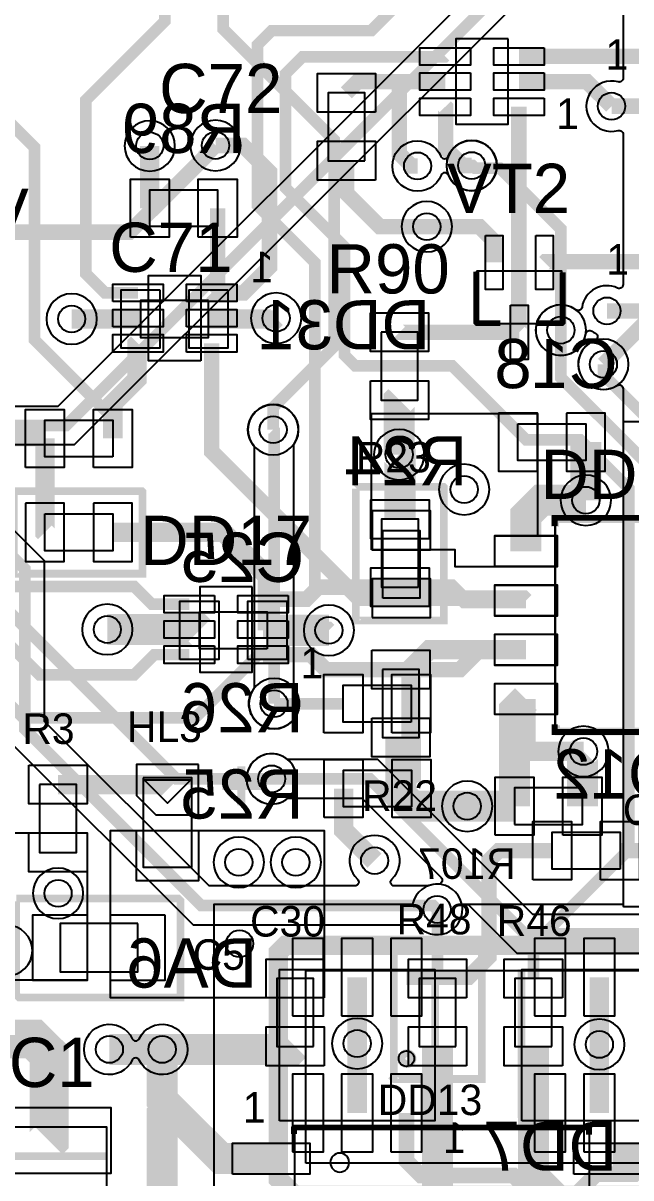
# Model space of a CAD drawing. Extents: x 0 to 112, y -6 to 118.
# Drawn here: x 58.16 to 73.82, y 28.64 to 58.42 of the extents above; entities that cross this region are included whole.
import ezdxf

# ---------------------------------------------------------------- set-up
doc = ezdxf.new("R2010")
doc.units = 0
for name, color, linetype in [('ETCH_BOTTOM', 5, 'CONTINUOUS'), ('ETCH_GND', 3, 'CONTINUOUS'), ('ETCH_PWR', 4, 'CONTINUOUS'), ('ETCH_TOP', 2, 'CONTINUOUS'), ('MANUFACTURING_NO_PROBE_BOTTOM', 6, 'CONTINUOUS'), ('MANUFACTURING_NO_PROBE_TOP', 7, 'CONTINUOUS'), ('PACKAGE_GEOMETR_ASSEMBLY_BOTTO', 8, 'CONTINUOUS'), ('PACKAGE_GEOMETRY_ASSEMBLY_TOP', 9, 'CONTINUOUS'), ('PIN_BOTTOM', 17, 'CONTINUOUS'), ('PIN_TOP', 14, 'CONTINUOUS'), ('REF_DES_SILKSCREEN_BOTTOM', 18, 'CONTINUOUS'), ('REF_DES_SILKSCREEN_TOP', 19, 'CONTINUOUS'), ('VIA_CLASS_BOTTOM', 29, 'CONTINUOUS'), ('VIA_CLASS_GND', 27, 'CONTINUOUS'), ('VIA_CLASS_PWR', 28, 'CONTINUOUS'), ('VIA_CLASS_TOP', 26, 'CONTINUOUS')]:
    doc.layers.add(name, color=color, linetype=linetype)

msp = doc.modelspace()

# ---------------------------------------------------------------- linework, layer by layer
at = {"layer": 'ETCH_BOTTOM'}
for points, const_width in [([(60.4683, 48.4537), (60.2505, 48.4537), (58.4493, 50.2549), (58.4493, 55.2179), (52.1451, 61.5221), (52.1451, 64.0513), (53.9272, 65.8334), (53.9655, 65.8334), (58.3535, 70.2214), (58.3535, 75.4918), (57.5871, 76.2582), (57.5871, 84.9224), (59.3117, 86.647), (60.5958, 86.647)], 0.3), ([(64.562, 38.9303), (62.1093, 38.9303), (50.8422, 50.1974), (50.8421, 50.1974), (44.7488, 56.2907), (44.7488, 68.9376)], 0.3), ([(61.1157, 51.4632), (60.2684, 51.4632), (59.7716, 51.96), (59.7716, 56.4346), (61.8122, 58.4752), (61.8122, 67.0525), (60.9787, 67.886), (60.9787, 68.75), (60.9548, 68.7739)], 0.3), ([(63.3164, 59.989), (63.3164, 58.2644), (66.1715, 55.4093), (66.1715, 50.0825), (64.6002, 48.5112), (64.6002, 47.9363)], 0.3), ([(73.1119, 49.6226), (73.3161, 49.8268), (73.3217, 49.8268), (75.2542, 51.7593), (75.2542, 57.9196), (74.0853, 59.0885), (65.7116, 59.0885)], 0.4), ([(61.4206, 53.6475), (61.4206, 55.2549)], 0.5), ([(63.1152, 55.2658), (63.8242, 55.2658), (64.5044, 54.5856), (64.5044, 52.1329), (63.8336, 51.4621), (63.0168, 51.4621), (63.0157, 51.4632)], 0.4), ([(69.7162, 54.7475), (69.7402, 54.7475), (69.8064, 54.6813), (70.4445, 54.6813), (72.0158, 53.11), (72.0158, 50.504)], 0.3), ([(63.0157, 51.4632), (63.1706, 51.6181), (63.1706, 53.6475)], 0.4), ([(59.4074, 50.7914), (61.0939, 50.7914), (61.1157, 50.8132)], 0.4), ([(63.0157, 50.8132), (64.6769, 50.8132)], 0.4), ([(61.1157, 50.1632), (61.0937, 50.1412), (61.0937, 49.2394), (60.4683, 48.614), (60.4683, 48.4537)], 0.5), ([(67.9063, 43.5897), (66.8008, 43.5897), (63.0157, 47.3748), (63.0157, 50.1632)], 0.4), ([(58.7183, 47.7112), (57.8674, 47.7112), (57.4103, 48.1683), (57.4103, 49.6562)], 0.4), ([(60.4683, 48.4537), (60.4683, 47.7112)], 0.5), ([(58.7183, 47.7112), (58.7183, 45.2892), (58.7189, 45.2886)], 0.5), ([(72.6595, 47.6158), (72.6595, 46.116)], 0.8), ([(64.4491, 42.762), (64.4491, 44.1593), (63.3198, 45.2886), (60.4689, 45.2886)], 0.5), ([(67.9063, 43.5897), (71.0596, 43.5897), (71.1159, 43.5334)], 0.4), ([(60.3272, 42.7847), (62.6764, 42.7847), (62.6991, 42.762)], 0.8), ([(66.0374, 42.762), (64.4491, 42.762)], 0.8), ([(71.1159, 42.2634), (68.6302, 42.2634), (68.1576, 41.7908), (68.1576, 40.8702)], 0.5), ([(83.8409, 41.3154), (87.1359, 41.3154), (88.2876, 40.1637), (88.2876, 39.4225), (87.0822, 38.2171), (76.4119, 38.2171), (75.2753, 37.0805), (73.5411, 37.0805)], 0.4), ([(68.1576, 40.8702), (68.1576, 38.6894), (68.1654, 38.6816)], 0.5), ([(72.5991, 39.6393), (71.2052, 39.6393), (71.1159, 39.7286), (71.1159, 40.9934)], 0.5), ([(66.4076, 40.8702), (64.6239, 40.8702)], 0.3), ([(67.2158, 36.8226), (67.1583, 36.8801), (67.1487, 36.8801), (66.4154, 37.6134), (66.4154, 38.6816)], 0.5), ([(71.7911, 37.0805), (70.418, 37.0805), (70.1622, 36.8247), (70.1622, 34.3376), (69.6412, 33.8166), (68.0356, 33.8166)], 0.4), ([(66.7656, 32.1054), (66.7656, 33.8166)], 0.5), ([(73.008, 32.0829), (73.008, 33.8167)], 0.5), ([(66.7656, 30.3166), (66.7656, 32.1054)], 0.5), ([(73.008, 30.3167), (73.008, 32.0829)], 0.5), ([(68.0356, 30.3166), (68.0356, 29.0779), (68.4116, 28.7019), (70.7883, 28.7019), (71.2123, 28.2779), (71.2123, 27.3439), (71.219, 27.3372)], 0.4), ([(72.489, 27.3372), (72.489, 28.2952), (72.9303, 28.7365), (73.9124, 28.7365), (74.2711, 29.0952), (74.2711, 30.3098), (74.278, 30.3167)], 0.4)]:
    msp.add_lwpolyline(points, dxfattribs=dict(at, const_width=const_width))
msp.add_lwpolyline([(67.1391, 44.8418), (67.1391, 48.3579), (71.4122, 48.3579), (71.4122, 45.2107), (71.9151, 45.2107), (71.9199, 45.2059), (71.9199, 44.4203), (71.9055, 44.4059), (70.3103, 44.4059), (70.3055, 44.4011), (69.29, 44.4011), (69.29, 44.8418)], close=True, dxfattribs=at)
at = {"layer": 'ETCH_GND'}
for points in [[(50.6597, 47.5308, -2.05873), (50.6597, 48.5528), (50.6735, 48.5419), (59.0567, 48.5419), (69.9115, 59.3967), (69.9115, 61.0872), (69.9006, 61.101, -2.05873), (70.9226, 61.101), (70.9117, 61.0872), (70.9117, 58.9825), (59.4709, 47.5417), (50.6735, 47.5417)], [(61.4206, 55.905, 1), (61.4206, 54.6048, 1)], [(63.1152, 55.9159, 1), (63.1152, 54.6157, 1)], [(68.9275, 54.4978, -5.129434), (68.9241, 54.9862, 0.673899), (69.112, 54.9875, -5.129434), (69.1154, 54.4991, 0.673899), (68.9275, 54.4978)], [(59.4074, 51.4415, 1), (59.4074, 50.1413, 1)], [(72.0158, 51.1541, 1), (72.0158, 49.8539, 1)], [(73.1119, 50.2727, 1), (73.1119, 48.9725, 1)], [(65.1349, 41.2721, -2.05873), (64.1129, 41.2721), (64.1238, 41.2859), (64.1238, 47.4935), (64.1112, 47.5079, -2.053943), (65.1331, 47.564), (65.124, 47.5509), (65.124, 41.2859)], [(67.8482, 47.9446, 1), (67.8482, 46.6444, 1)], [(69.5248, 47.044, 1), (69.5248, 45.7438, 1)], [(60.3272, 43.4348, 1), (60.3272, 42.1346, 1)], [(69.6015, 38.8757, 1), (69.6015, 37.5755, 1)], [(59.0578, 36.6296, 1), (59.0578, 35.3294, 1)], [(57.7452, 35.1541, 1), (57.7452, 33.8539, 1)], [(60.9684, 31.6784, -4.482931), (60.9684, 32.231, 0.635084), (61.1519, 32.231, -4.482931), (61.1519, 31.6784, 0.635084), (60.9684, 31.6784)], [(66.7656, 32.7555, 1), (66.7656, 31.4553, 1)], [(73.008, 32.733, 1), (73.008, 31.4328, 1)]]:
    msp.add_lwpolyline(points, format="xyb", close=True, dxfattribs=at)
at = {"layer": 'ETCH_GND', "const_width": 0.3}
for points in [[(70.4116, 61.5029), (70.4116, 59.1896), (59.2638, 48.0418), (50.2578, 48.0418)], [(64.6239, 40.8702), (64.6239, 47.9126), (64.6002, 47.9363)], [(68.8269, 35.5635), (68.721, 35.6694), (62.7424, 35.6694), (58.2039, 40.2079), (58.2039, 44.3443), (56.5276, 46.0206), (56.5224, 46.0206), (56.5204, 46.0226)], [(76.2499, 34.9331), (71.0885, 34.9331), (67.0913, 38.9303), (64.562, 38.9303)]]:
    msp.add_lwpolyline(points, dxfattribs=at)
at = {"layer": 'ETCH_GND'}
for points in [[(89.9691, 48.1353), (73.6176, 48.1353), (73.6176, 35.6527), (73.6343, 35.636), (75.7994, 35.636, -0.721059)], [(75.8342, 35.4332), (71.2956, 35.4332), (67.2984, 39.4304), (64.9777, 39.4304), (64.9639, 39.4413, 2.05873), (64.9639, 38.4193), (64.9777, 38.4302), (66.8842, 38.4302), (68.9282, 36.3861, -0.682545), (68.8525, 36.2131, 0.099343), (68.5999, 36.1727), (68.5913, 36.1695), (67.7261, 36.1695, -0.682141), (67.6572, 36.3453, 2.554179), (66.7744, 36.3453, -0.682141), (66.7055, 36.1695), (62.9495, 36.1695), (58.704, 40.415), (58.704, 44.5514), (57.1674, 46.088)], [(57.7038, 40.0008), (62.5353, 35.1693), (68.3094, 35.1693), (68.3246, 35.1508, 0.718901), (69.4765, 35.5891, -0.682545), (69.6495, 35.6648), (70.8814, 34.433), (75.8342, 34.433), (75.848, 34.4221, 1.011869), (76.6396, 35.4534, -0.721059), (76.7004, 35.636), (92.5331, 35.636)]]:
    msp.add_lwpolyline(points, format="xyb", dxfattribs=at)
at = {"layer": 'ETCH_PWR'}
msp.add_lwpolyline([(73.6199, 80.9931), (73.6199, 57.0036, -0.494234), (73.4919, 56.9057, 1.308939), (73.4919, 55.6513, -0.494234), (73.6199, 55.5534), (73.6199, 51.6813, -0.547455), (73.476, 51.5893, 0.500211), (72.5603, 51.0952, -0.564418), (72.4001, 51.0283, 3.590082), (72.6588, 50.4079, -0.564418), (72.819, 50.4748, 0.039538), (72.9063, 50.4208, -0.657075), (72.894, 50.2351, 1.122084), (73.4636, 49.0759, -0.593555), (73.6199, 48.9906), (73.6199, 35.6921), (69.4653, 35.6921), (69.4554, 35.7298, 0.769816), (68.1984, 35.7298), (68.1885, 35.6921), (63.2423, 35.6921), (63.2422, 35.6922), (63.074, 35.6922), (63.074, 35.6921), (63.074, 23.3726)], format="xyb", dxfattribs=at)
at = {"layer": 'ETCH_PWR', "const_width": 0.5}
msp.add_lwpolyline([(74.6668, 58.7208), (74.6668, 35.1484), (74.156, 34.6376), (64.9178, 34.6376), (64.7373, 34.4571), (64.7373, 28.6088), (65.1533, 28.1928), (75.3024, 28.1928)], dxfattribs=at)
at = {"layer": 'ETCH_PWR'}
for points in [[(63.1152, 55.9159, 1), (63.1152, 54.6157, 1)], [(69.7162, 55.3976, 1), (69.7162, 54.0974, 1)], [(68.5601, 53.8226, 1), (68.5601, 52.5224, 1)], [(64.6769, 51.4633, 1), (64.6769, 50.1631, 1)], [(64.6002, 48.5864, 1), (64.6002, 47.2862, 1)], [(72.6595, 46.7661, 1), (72.6595, 45.4659, 1)], [(66.0374, 43.4121, 1), (66.0374, 42.1119, 1)], [(64.6239, 41.5203, 1), (64.6239, 40.2201, 1)], [(72.5991, 40.2894, 1), (72.5991, 38.9892, 1)], [(64.562, 39.5804, 1), (64.562, 38.2802, 1)], [(63.7152, 37.4294, 1), (63.7152, 36.1292, 1)], [(65.1865, 37.4294, 1), (65.1865, 36.1292, 1)]]:
    msp.add_lwpolyline(points, format="xyb", close=True, dxfattribs=at)
msp.add_lwpolyline([(65.4411, 29.0181), (65.4411, 33.9921), (65.9527, 33.9921), (65.9528, 33.992), (95.4997, 33.992), (95.4997, 29.0181)], close=True, dxfattribs=at)
at = {"layer": 'ETCH_TOP'}
for points, const_width in [([(62.4381, 43.4347), (61.4756, 43.4347), (61.017, 43.8933), (57.3762, 43.8933), (38.1571, 63.1124), (33.4434, 63.1124), (30.4733, 66.0825), (24.8973, 66.0825), (23.7475, 64.9327), (23.7475, 63.3734), (23.7441, 63.37)], 0.3), ([(28.2441, 63.37), (28.2441, 64.8178), (28.8669, 65.4406), (30.2145, 65.4406), (33.1942, 62.4609), (37.7356, 62.4609), (58.5835, 41.613), (61.017, 41.613), (61.5387, 42.1347), (62.4381, 42.1347)], 0.3), ([(65.7691, 43.875), (65.6733, 43.9708), (65.6733, 52.2476), (64.1978, 53.7231), (64.1978, 57.8645), (64.5599, 58.2266), (67.1263, 58.2266), (70.2768, 61.3771), (70.2858, 61.3771), (70.4116, 61.5029)], 0.3), ([(71.3075, 33.7827), (71.3075, 34.6474), (73.77, 37.1099), (73.77, 46.4167), (72.5105, 47.6762), (71.1197, 47.6762), (69.213, 49.5829), (66.7134, 49.5829), (66.4427, 49.8536), (66.4427, 52.6504), (64.922, 54.1711), (64.922, 57.1155), (65.3614, 57.5549), (69.0261, 57.5549), (69.0343, 57.5631)], 0.3), ([(70.9343, 57.5631), (75.1092, 57.5631), (75.1238, 57.5485)], 0.4), ([(67.9377, 56.9131), (66.7794, 56.9131), (66.4903, 56.624)], 0.4), ([(68.3233, 54.7378), (68.1691, 54.7378), (67.851, 55.0559), (67.851, 56.8264), (67.9377, 56.9131)], 0.4), ([(69.0343, 56.9131), (67.9377, 56.9131)], 0.4), ([(70.9343, 56.9131), (72.6864, 56.9131), (73.321, 56.2785)], 0.4), ([(69.7162, 54.7475), (69.491, 54.7475), (69.0458, 55.1927), (69.0458, 56.2516), (69.0343, 56.2631)], 0.4), ([(70.9444, 50.4484), (70.9343, 50.4585), (70.9343, 56.2631)], 0.4), ([(75.1238, 56.2785), (73.321, 56.2785)], 0.4), ([(63.1152, 55.2658), (62.8758, 55.0264), (62.8758, 55.0072), (60.8992, 53.0306), (56.7603, 53.0306)], 0.4), ([(68.5601, 53.1725), (67.3475, 53.1725), (66.4903, 54.0297), (66.4903, 54.874)], 0.4), ([(70.2944, 52.2484), (70.2944, 52.7985), (69.9204, 53.1725), (68.5601, 53.1725)], 0.4), ([(75.1162, 52.2691), (71.6151, 52.2691), (71.5944, 52.2484)], 0.4), ([(61.1831, 50.7914), (59.4074, 50.7914)], 0.5), ([(62.9331, 50.7914), (64.6551, 50.7914), (64.6769, 50.8132)], 0.5), ([(75.1162, 50.9991), (73.2033, 50.9991)], 0.4), ([(70.9444, 50.4484), (67.8563, 50.4484), (67.856, 50.4487)], 0.4), ([(77.7444, 33.7805), (77.7444, 34.9838), (74.5068, 38.2214), (74.5068, 46.7858), (73.9083, 47.3843), (73.9083, 47.3852), (72.0158, 49.2777), (72.0158, 50.504)], 0.3), ([(73.1119, 49.6226), (73.1119, 49.3505), (75.2542, 47.2082), (75.2542, 38.5088), (77.8219, 35.9411), (87.1345, 35.9411), (87.7859, 35.2897), (87.7859, 25.8789), (88.3363, 25.3285), (89.7484, 25.3285)], 0.3), ([(67.856, 48.6987), (67.8482, 48.6909), (67.8482, 47.2945)], 0.8), ([(67.8694, 45.625), (67.8694, 47.2733), (67.8482, 47.2945)], 0.8), ([(72.6595, 46.116), (71.5118, 46.116), (71.116, 45.7202), (71.116, 44.7992)], 0.8), ([(65.7691, 43.875), (65.4615, 43.5674), (64.4708, 43.5674), (64.3381, 43.4347)], 0.4), ([(67.8694, 43.875), (65.7691, 43.875)], 0.4), ([(67.8694, 43.875), (69.1919, 43.875), (69.5377, 43.5292), (71.116, 43.5292)], 0.4), ([(55.3644, 43.2992), (58.162, 40.5016), (62.5883, 40.5016), (64.2214, 42.1347), (64.3381, 42.1347)], 0.3), ([(62.4381, 42.7847), (60.3272, 42.7847)], 0.4), ([(64.3381, 42.7847), (66.0147, 42.7847), (66.0374, 42.762)], 0.4), ([(64.3381, 42.1347), (65.5721, 42.1347), (65.9574, 41.7494), (67.8907, 41.7494)], 0.4), ([(67.8907, 41.7494), (69.4107, 41.7494), (69.9205, 42.2592), (71.116, 42.2592)], 0.4), ([(71.116, 40.9892), (70.8204, 40.6936), (70.8204, 38.2256)], 0.8), ([(69.6015, 38.2256), (68.1907, 38.2256), (67.8907, 38.5256), (67.8907, 39.9994)], 0.8), ([(72.5704, 38.2256), (72.5704, 39.6106), (72.5991, 39.6393)], 0.8), ([(59.0583, 38.7854), (61.7467, 38.7854), (61.8783, 38.6538)], 0.5), ([(70.8204, 38.2256), (69.6015, 38.2256)], 0.8), ([(68.8368, 33.7826), (68.8368, 35.5536), (68.8269, 35.5635)], 0.3), ([(58.8173, 29.6023), (58.8298, 29.6148), (58.8298, 31.8191), (58.4247, 32.2242), (56.2597, 32.2242)], 1), ([(61.7404, 31.9547), (60.3799, 31.9547)], 0.8), ([(65.1669, 32.0324), (65.0892, 31.9547), (61.7404, 31.9547)], 0.8), ([(61.7404, 31.9547), (61.7404, 30.6548), (61.9352, 30.46)], 0.8), ([(68.8368, 32.0326), (68.8368, 26.1333), (69.6368, 25.3333), (73.3449, 25.3333), (73.3497, 25.3285)], 0.8), ([(71.3075, 32.0327), (71.3075, 28.6742), (72.1075, 27.8742), (73.344, 27.8742), (73.3497, 27.8685)], 0.8), ([(75.3919, 32.0307), (75.3919, 29.8671), (74.6633, 29.1385), (73.3497, 29.1385)], 0.8), ([(61.9352, 30.46), (61.741, 30.2658), (61.741, 25.1222), (64.9906, 21.8726), (80.7705, 21.8726), (81.9641, 23.0662), (83.466, 23.0662)], 0.8), ([(61.9352, 30.46), (63.2567, 29.1385), (64.5497, 29.1385)], 0.8)]:
    msp.add_lwpolyline(points, dxfattribs=dict(at, const_width=const_width))
for points in [[(59.8099, 33.7423), (52.7009, 33.7423), (52.7009, 40.147), (52.7049, 40.1567), (57.0888, 40.1567), (57.1463, 40.0992), (57.1463, 37.5364), (59.8099, 37.5364)], [(65.9165, 33.2871), (60.4101, 33.2871), (60.4101, 37.6), (65.9165, 37.6)]]:
    msp.add_lwpolyline(points, close=True, dxfattribs=at)
at = {"layer": 'MANUFACTURING_NO_PROBE_BOTTOM', "const_width": 0.2}
for points in [[(57.9202, 46.3399), (57.9202, 44.2676), (57.9201, 44.2675), (57.9648, 44.2228), (61.2341, 44.2228), (61.2341, 46.3309), (61.2162, 46.3488), (57.9112, 46.3488)], [(71.8654, 45.4387), (71.8654, 45.6263), (75.9655, 45.6263), (75.9655, 45.4387)], [(71.8921, 40.3113), (71.8921, 40.1684), (71.91, 40.1505), (75.9833, 40.1505), (75.9833, 40.3292)], [(64.7729, 34.0138), (64.7729, 30.1281)], [(68.7747, 34.0228), (68.7747, 30.155), (68.7658, 30.1461)], [(70.9989, 34.0228), (70.9989, 30.1371), (70.99, 30.1282)]]:
    msp.add_lwpolyline(points, dxfattribs=at)
msp.add_lwpolyline([(68.1924, 31.7165, 1), (67.9086, 31.7165, 1)], format="xyb", close=True, dxfattribs=at)
at = {"layer": 'MANUFACTURING_NO_PROBE_TOP'}
for points, const_width in [([(70.454, 50.6821), (69.8555, 50.6821), (69.8377, 50.6999), (69.8377, 52.013)], 0.15), ([(71.3741, 50.6821), (72.044, 50.6821), (72.0619, 50.7), (72.0619, 51.9952)], 0.15), ([(66.7293, 46.4122), (66.7293, 43.0446), (66.7204, 43.0357), (66.7382, 43.0179), (68.9982, 43.0179), (68.9982, 46.4568), (68.9892, 46.4658), (66.7382, 46.4658), (66.7204, 46.448)], 0.2), ([(71.8565, 45.4565), (71.8565, 45.6619), (75.9655, 45.6619), (75.9744, 45.653), (75.9744, 45.4297)], 0.15), ([(71.8565, 40.3381), (71.8565, 40.1416), (75.9565, 40.1416), (75.9654, 40.1505), (75.9654, 40.3649)], 0.15), ([(63.7804, 39.2545), (63.7804, 38.2515)], 0.2), ([(63.7804, 39.2545), (63.7804, 38.2515)], 0.2), ([(64.2908, 38.7443), (63.2878, 38.7443)], 0.2), ([(57.9805, 35.7755), (57.9805, 33.3635), (58.0485, 33.2955), (62.2101, 33.2955), (62.2101, 35.7925), (62.1592, 35.8434), (57.9805, 35.8434)], 0.2), ([(67.7119, 34.5856), (67.7119, 31.218), (67.703, 31.2091), (67.7208, 31.1913), (69.9808, 31.1913), (69.9808, 34.6302), (69.9718, 34.6392), (67.7208, 34.6392), (67.703, 34.6214)], 0.2), ([(65.1392, 29.7709), (65.1392, 29.9317), (65.1481, 29.9406), (72.7407, 29.9406), (72.7407, 29.753)], 0.15)]:
    msp.add_lwpolyline(points, dxfattribs=dict(at, const_width=const_width))
msp.add_lwpolyline([(66.5601, 29.0362, 1), (66.0729, 29.0362, 1)], format="xyb", close=True, dxfattribs=at)
at = {"layer": 'PACKAGE_GEOMETR_ASSEMBLY_BOTTO'}
for points in [[(63.1706, 53.1725), (61.4206, 53.1725), (61.4206, 54.1225), (63.1706, 54.1225)], [(62.7407, 49.7132), (61.3907, 49.7132), (61.3907, 51.9132), (62.7407, 51.9132)], [(60.4683, 47.2362), (58.7183, 47.2362), (58.7183, 48.1862), (60.4683, 48.1862)], [(70.9095, 48.0908), (72.6595, 48.0908), (72.6595, 47.1408), (70.9095, 47.1408)], [(58.7189, 45.7636), (60.4689, 45.7636), (60.4689, 44.8136), (58.7189, 44.8136)], [(75.9659, 40.1484), (71.8659, 40.1484), (71.8659, 45.6484), (75.9659, 45.6484)], [(67.4313, 43.5897), (67.4313, 45.3397), (68.3813, 45.3397), (68.3813, 43.5897)], [(64.4491, 42.287), (62.6991, 42.287), (62.6991, 43.237), (64.4491, 43.237)], [(68.1576, 40.3952), (66.4076, 40.3952), (66.4076, 41.3452), (68.1576, 41.3452)], [(68.1654, 38.2066), (66.4154, 38.2066), (66.4154, 39.1566), (68.1654, 39.1566)], [(73.5411, 36.6055), (71.7911, 36.6055), (71.7911, 37.5555), (73.5411, 37.5555)], [(64.7656, 30.1166), (64.7656, 34.0166), (68.7656, 34.0166), (68.7656, 30.1166)], [(71.008, 30.1167), (71.008, 34.0167), (75.008, 34.0167), (75.008, 30.1167)]]:
    msp.add_lwpolyline(points, close=True, dxfattribs=at)
msp.add_lwpolyline([(68.2356, 31.7166, -0.414214), (68.0356, 31.5166, -0.414214), (67.8356, 31.7166, -0.414214), (68.0356, 31.9166, -0.414214), (68.2356, 31.7166)], format="xyb", close=True, dxfattribs=at)
at = {"layer": 'PACKAGE_GEOMETRY_ASSEMBLY_TOP'}
for points in [[(70.6593, 58.0131), (69.3093, 58.0131), (69.3093, 55.8131), (70.6593, 55.8131)], [(66.9653, 54.874), (66.9653, 56.624), (66.0153, 56.624), (66.0153, 54.874)], [(69.8444, 52.0234), (69.8444, 50.6734), (72.0444, 50.6734), (72.0444, 52.0234)], [(62.9331, 51.2664), (61.1831, 51.2664), (61.1831, 50.3164), (62.9331, 50.3164)], [(67.381, 50.4487), (67.381, 48.6987), (68.331, 48.6987), (68.331, 50.4487)], [(68.3444, 43.875), (68.3444, 45.625), (67.3944, 45.625), (67.3944, 43.875)], [(75.966, 45.6442), (71.866, 45.6442), (71.866, 40.1442), (75.966, 40.1442)], [(64.0631, 43.8847), (62.7131, 43.8847), (62.7131, 41.6847), (64.0631, 41.6847)], [(67.4157, 41.7494), (67.4157, 39.9994), (68.3657, 39.9994), (68.3657, 41.7494)], [(58.5833, 38.7854), (58.5833, 37.0354), (59.5333, 37.0354), (59.5333, 38.7854)], [(61.2533, 38.9538), (61.2533, 36.6538), (62.5033, 36.6538), (62.5033, 38.9538)], [(61.2783, 38.9038), (62.4783, 38.9038), (61.8783, 38.3038)], [(70.8204, 37.7506), (72.5704, 37.7506), (72.5704, 38.7006), (70.8204, 38.7006)], [(61.1107, 35.2023), (59.1107, 35.2023), (59.1107, 33.9523), (61.1107, 33.9523)], [(65.6419, 32.0324), (65.6419, 33.7824), (64.6919, 33.7824), (64.6919, 32.0324)], [(69.3118, 32.0326), (69.3118, 33.7826), (68.3618, 33.7826), (68.3618, 32.0326)], [(71.7825, 32.0327), (71.7825, 33.7827), (70.8325, 33.7827), (70.8325, 32.0327)], [(60.3173, 26.2523), (60.3173, 29.9523), (57.3173, 29.9523), (57.3173, 26.2523)], [(65.1497, 11.8335), (72.7497, 11.8335), (72.7497, 29.9335), (65.1497, 29.9335)]]:
    msp.add_lwpolyline(points, close=True, dxfattribs=at)
msp.add_solid([(60.3173, 29.1023), (60.3173, 29.3023), (57.3173, 29.1023), (57.3173, 29.3023)], dxfattribs=at)
at = {"layer": 'PIN_BOTTOM'}
for points in [[(60.9206, 52.8975), (60.9206, 54.3975), (61.9206, 54.3975), (61.9206, 52.8975)], [(62.6706, 52.8975), (62.6706, 54.3975), (63.6706, 54.3975), (63.6706, 52.8975)], [(60.4657, 51.2382), (60.4657, 51.6882), (61.7657, 51.6882), (61.7657, 51.2382)], [(62.3657, 51.2382), (62.3657, 51.6882), (63.6657, 51.6882), (63.6657, 51.2382)], [(60.4657, 50.5882), (60.4657, 51.0382), (61.7657, 51.0382), (61.7657, 50.5882)], [(62.3657, 50.5882), (62.3657, 51.0382), (63.6657, 51.0382), (63.6657, 50.5882)], [(60.4657, 49.9382), (60.4657, 50.3882), (61.7657, 50.3882), (61.7657, 49.9382)], [(62.3657, 49.9382), (62.3657, 50.3882), (63.6657, 50.3882), (63.6657, 49.9382)], [(58.2183, 46.9612), (58.2183, 48.4612), (59.2183, 48.4612), (59.2183, 46.9612)], [(59.9683, 46.9612), (59.9683, 48.4612), (60.9683, 48.4612), (60.9683, 46.9612)], [(70.4095, 48.3658), (70.4095, 46.8658), (71.4095, 46.8658), (71.4095, 48.3658)], [(72.1595, 48.3658), (72.1595, 46.8658), (73.1595, 46.8658), (73.1595, 48.3658)], [(58.2189, 46.0386), (58.2189, 44.5386), (59.2189, 44.5386), (59.2189, 46.0386)], [(59.9689, 46.0386), (59.9689, 44.5386), (60.9689, 44.5386), (60.9689, 46.0386)], [(67.1563, 44.8397), (68.6563, 44.8397), (68.6563, 45.8397), (67.1563, 45.8397)], [(70.3159, 44.4034), (70.3159, 45.2034), (71.9159, 45.2034), (71.9159, 44.4034)], [(67.1563, 43.0897), (68.6563, 43.0897), (68.6563, 44.0897), (67.1563, 44.0897)], [(70.3159, 43.1334), (70.3159, 43.9334), (71.9159, 43.9334), (71.9159, 43.1334)], [(62.1991, 42.012), (62.1991, 43.512), (63.1991, 43.512), (63.1991, 42.012)], [(63.9491, 42.012), (63.9491, 43.512), (64.9491, 43.512), (64.9491, 42.012)], [(70.3159, 41.8634), (70.3159, 42.6634), (71.9159, 42.6634), (71.9159, 41.8634)], [(65.9076, 40.1202), (65.9076, 41.6202), (66.9076, 41.6202), (66.9076, 40.1202)], [(67.6576, 40.1202), (67.6576, 41.6202), (68.6576, 41.6202), (68.6576, 40.1202)], [(70.3159, 40.5934), (70.3159, 41.3934), (71.9159, 41.3934), (71.9159, 40.5934)], [(65.9154, 37.9316), (65.9154, 39.4316), (66.9154, 39.4316), (66.9154, 37.9316)], [(67.6654, 37.9316), (67.6654, 39.4316), (68.6654, 39.4316), (68.6654, 37.9316)], [(71.2911, 36.3305), (71.2911, 37.8305), (72.2911, 37.8305), (72.2911, 36.3305)], [(73.0411, 36.3305), (73.0411, 37.8305), (74.0411, 37.8305), (74.0411, 36.3305)], [(65.0956, 32.8166), (65.8956, 32.8166), (65.8956, 34.8166), (65.0956, 34.8166)], [(66.3656, 32.8166), (67.1656, 32.8166), (67.1656, 34.8166), (66.3656, 34.8166)], [(67.6356, 32.8166), (68.4356, 32.8166), (68.4356, 34.8166), (67.6356, 34.8166)], [(71.338, 32.8167), (72.138, 32.8167), (72.138, 34.8167), (71.338, 34.8167)], [(72.608, 32.8167), (73.408, 32.8167), (73.408, 34.8167), (72.608, 34.8167)], [(65.0956, 29.3166), (65.8956, 29.3166), (65.8956, 31.3166), (65.0956, 31.3166)], [(66.3656, 29.3166), (67.1656, 29.3166), (67.1656, 31.3166), (66.3656, 31.3166)], [(67.6356, 29.3166), (68.4356, 29.3166), (68.4356, 31.3166), (67.6356, 31.3166)], [(71.338, 29.3167), (72.138, 29.3167), (72.138, 31.3167), (71.338, 31.3167)], [(72.608, 29.3167), (73.408, 29.3167), (73.408, 31.3167), (72.608, 31.3167)]]:
    msp.add_lwpolyline(points, close=True, dxfattribs=at)
at = {"layer": 'PIN_TOP'}
for points in [[(69.6843, 57.7881), (69.6843, 57.3381), (68.3843, 57.3381), (68.3843, 57.7881)], [(71.5843, 57.7881), (71.5843, 57.3381), (70.2843, 57.3381), (70.2843, 57.7881)], [(67.2403, 56.124), (65.7403, 56.124), (65.7403, 57.124), (67.2403, 57.124)], [(69.6843, 57.1381), (69.6843, 56.6881), (68.3843, 56.6881), (68.3843, 57.1381)], [(71.5843, 57.1381), (71.5843, 56.6881), (70.2843, 56.6881), (70.2843, 57.1381)], [(69.6843, 56.4881), (69.6843, 56.0381), (68.3843, 56.0381), (68.3843, 56.4881)], [(71.5843, 56.4881), (71.5843, 56.0381), (70.2843, 56.0381), (70.2843, 56.4881)], [(67.2403, 54.374), (65.7403, 54.374), (65.7403, 55.374), (67.2403, 55.374)], [(70.0694, 52.9484), (70.5194, 52.9484), (70.5194, 51.5484), (70.0694, 51.5484)], [(71.3694, 52.9484), (71.8194, 52.9484), (71.8194, 51.5484), (71.3694, 51.5484)], [(61.6831, 51.5414), (61.6831, 50.0414), (60.6831, 50.0414), (60.6831, 51.5414)], [(63.4331, 51.5414), (63.4331, 50.0414), (62.4331, 50.0414), (62.4331, 51.5414)], [(67.106, 50.9487), (68.606, 50.9487), (68.606, 49.9487), (67.106, 49.9487)], [(70.7194, 51.1484), (71.1694, 51.1484), (71.1694, 49.7484), (70.7194, 49.7484)], [(67.106, 49.1987), (68.606, 49.1987), (68.606, 48.1987), (67.106, 48.1987)], [(68.6194, 45.125), (67.1194, 45.125), (67.1194, 46.125), (68.6194, 46.125)], [(71.916, 45.1992), (71.916, 44.3992), (70.316, 44.3992), (70.316, 45.1992)], [(68.6194, 43.375), (67.1194, 43.375), (67.1194, 44.375), (68.6194, 44.375)], [(71.916, 43.9292), (71.916, 43.1292), (70.316, 43.1292), (70.316, 43.9292)], [(63.0881, 43.6597), (63.0881, 43.2097), (61.7881, 43.2097), (61.7881, 43.6597)], [(64.9881, 43.6597), (64.9881, 43.2097), (63.6881, 43.2097), (63.6881, 43.6597)], [(63.0881, 43.0097), (63.0881, 42.5597), (61.7881, 42.5597), (61.7881, 43.0097)], [(64.9881, 43.0097), (64.9881, 42.5597), (63.6881, 42.5597), (63.6881, 43.0097)], [(71.916, 42.6592), (71.916, 41.8592), (70.316, 41.8592), (70.316, 42.6592)], [(63.0881, 42.3597), (63.0881, 41.9097), (61.7881, 41.9097), (61.7881, 42.3597)], [(64.9881, 42.3597), (64.9881, 41.9097), (63.6881, 41.9097), (63.6881, 42.3597)], [(67.1407, 42.2494), (68.6407, 42.2494), (68.6407, 41.2494), (67.1407, 41.2494)], [(71.916, 41.3892), (71.916, 40.5892), (70.316, 40.5892), (70.316, 41.3892)], [(67.1407, 40.4994), (68.6407, 40.4994), (68.6407, 39.4994), (67.1407, 39.4994)], [(58.3083, 39.2854), (59.8083, 39.2854), (59.8083, 38.2854), (58.3083, 38.2854)], [(62.6783, 39.3038), (61.0783, 39.3038), (61.0783, 38.5038), (61.5783, 38.0038), (62.6783, 38.0038)], [(70.3204, 37.4756), (70.3204, 38.9756), (71.3204, 38.9756), (71.3204, 37.4756)], [(72.0704, 37.4756), (72.0704, 38.9756), (73.0704, 38.9756), (73.0704, 37.4756)], [(58.3083, 37.5354), (59.8083, 37.5354), (59.8083, 36.5354), (58.3083, 36.5354)], [(61.0783, 37.6038), (62.6783, 37.6038), (62.6783, 36.3038), (61.0783, 36.3038)], [(59.8107, 35.4273), (59.8107, 33.7273), (58.4107, 33.7273), (58.4107, 35.4273)], [(61.8107, 35.4273), (61.8107, 33.7273), (60.4107, 33.7273), (60.4107, 35.4273)], [(65.9169, 33.2824), (64.4169, 33.2824), (64.4169, 34.2824), (65.9169, 34.2824)], [(69.5868, 33.2826), (68.0868, 33.2826), (68.0868, 34.2826), (69.5868, 34.2826)], [(72.0575, 33.2827), (70.5575, 33.2827), (70.5575, 34.2827), (72.0575, 34.2827)], [(65.9169, 31.5324), (64.4169, 31.5324), (64.4169, 32.5324), (65.9169, 32.5324)], [(69.5868, 31.5326), (68.0868, 31.5326), (68.0868, 32.5326), (69.5868, 32.5326)], [(72.0575, 31.5327), (70.5575, 31.5327), (70.5575, 32.5327), (72.0575, 32.5327)], [(57.2173, 30.4523), (60.4173, 30.4523), (60.4173, 28.7523), (57.7173, 28.7523), (57.2173, 29.2523)], [(63.5497, 28.7385), (63.5497, 29.5385), (65.5497, 29.5385), (65.5497, 28.7385)], [(72.3497, 28.7385), (72.3497, 29.5385), (74.3497, 29.5385), (74.3497, 28.7385)]]:
    msp.add_lwpolyline(points, close=True, dxfattribs=at)
at = {"layer": 'VIA_CLASS_BOTTOM'}
for centre in [(73.321, 56.2785), (61.4206, 55.2549), (63.1152, 55.2658), (69.7162, 54.7475), (68.3233, 54.7378), (68.5601, 53.1725), (73.2033, 50.9991), (59.4074, 50.7914), (64.6769, 50.8132), (72.0158, 50.504), (73.1119, 49.6226), (64.6002, 47.9363), (67.8482, 47.2945), (69.5248, 46.3939), (72.6595, 46.116), (60.3272, 42.7847), (66.0374, 42.762), (64.6239, 40.8702), (72.5991, 39.6393), (64.562, 38.9303), (69.6015, 38.2256), (63.7152, 36.7793), (65.1865, 36.7793), (67.2158, 36.8226), (59.0578, 35.9795), (68.8269, 35.5635), (63.7361, 34.6821), (60.3799, 31.9547), (61.7404, 31.9547), (66.7656, 32.1054), (73.008, 32.0829)]:
    msp.add_circle(centre, 0.35, dxfattribs=at)
at = {"layer": 'VIA_CLASS_GND'}
for centre in [(73.321, 56.2785), (61.4206, 55.2549), (63.1152, 55.2658), (69.7162, 54.7475), (68.3233, 54.7378), (68.5601, 53.1725), (73.2033, 50.9991), (59.4074, 50.7914), (64.6769, 50.8132), (72.0158, 50.504), (73.1119, 49.6226), (64.6002, 47.9363), (67.8482, 47.2945), (69.5248, 46.3939), (72.6595, 46.116), (60.3272, 42.7847), (66.0374, 42.762), (64.6239, 40.8702), (72.5991, 39.6393), (64.562, 38.9303), (69.6015, 38.2256), (63.7152, 36.7793), (65.1865, 36.7793), (67.2158, 36.8226), (59.0578, 35.9795), (68.8269, 35.5635), (63.7361, 34.6821), (60.3799, 31.9547), (61.7404, 31.9547), (66.7656, 32.1054), (73.008, 32.0829)]:
    msp.add_circle(centre, 0.35, dxfattribs=at)
at = {"layer": 'VIA_CLASS_PWR'}
for centre in [(73.321, 56.2785), (61.4206, 55.2549), (63.1152, 55.2658), (69.7162, 54.7475), (68.3233, 54.7378), (68.5601, 53.1725), (73.2033, 50.9991), (59.4074, 50.7914), (64.6769, 50.8132), (72.0158, 50.504), (73.1119, 49.6226), (64.6002, 47.9363), (67.8482, 47.2945), (69.5248, 46.3939), (72.6595, 46.116), (60.3272, 42.7847), (66.0374, 42.762), (64.6239, 40.8702), (72.5991, 39.6393), (64.562, 38.9303), (69.6015, 38.2256), (63.7152, 36.7793), (65.1865, 36.7793), (67.2158, 36.8226), (59.0578, 35.9795), (68.8269, 35.5635), (63.7361, 34.6821), (60.3799, 31.9547), (61.7404, 31.9547), (66.7656, 32.1054), (73.008, 32.0829)]:
    msp.add_circle(centre, 0.35, dxfattribs=at)
at = {"layer": 'VIA_CLASS_TOP'}
for centre in [(73.321, 56.2785), (61.4206, 55.2549), (63.1152, 55.2658), (69.7162, 54.7475), (68.3233, 54.7378), (68.5601, 53.1725), (73.2033, 50.9991), (59.4074, 50.7914), (64.6769, 50.8132), (72.0158, 50.504), (73.1119, 49.6226), (64.6002, 47.9363), (67.8482, 47.2945), (69.5248, 46.3939), (72.6595, 46.116), (60.3272, 42.7847), (66.0374, 42.762), (64.6239, 40.8702), (72.5991, 39.6393), (64.562, 38.9303), (69.6015, 38.2256), (63.7152, 36.7793), (65.1865, 36.7793), (67.2158, 36.8226), (59.0578, 35.9795), (68.8269, 35.5635), (63.7361, 34.6821), (60.3799, 31.9547), (61.7404, 31.9547), (66.7656, 32.1054), (73.008, 32.0829)]:
    msp.add_circle(centre, 0.35, dxfattribs=at)

# ---------------------------------------------------------------- texts
at = {"layer": 'MANUFACTURING_NO_PROBE_BOTTOM', "text_generation_flag": 2}
for p in [(64.6204, 51.7379), (69.5857, 29.2846)]:
    msp.add_text('1', height=0.7874, dxfattribs=at).set_placement(p)
at = {"layer": 'MANUFACTURING_NO_PROBE_TOP'}
for p in [(73.167, 57.2172), (71.8954, 55.6949), (73.1849, 51.9339), (65.3045, 41.5282), (63.818, 30.0659)]:
    msp.add_text('1', height=0.7874, dxfattribs=at).set_placement(p)
at = {"layer": 'REF_DES_SILKSCREEN_BOTTOM', "text_generation_flag": 2, "width": 1.02}
for s, p in [('R89', (63.8763, 55.0728)), ('VT1', (58.3046, 52.8834)), ('DD31', (68.6469, 50.007)), ('C18', (73.478, 49.0076)), ('R24', (69.6049, 46.4975)), ('C25', (65.4012, 44.0114)), ('R26', (65.3789, 40.131)), ('DD12', (76.2476, 38.4251)), ('R25', (65.3869, 37.9073)), ('DA6', (64.188, 33.5484)), ('DD7', (73.4688, 28.8235))]:
    msp.add_text(s, height=1.27, dxfattribs=at).set_placement(p)
at = {"layer": 'REF_DES_SILKSCREEN_BOTTOM', "text_generation_flag": 2}
msp.add_text('R107', height=0.7874, dxfattribs=at).set_placement((70.8528, 36.3515))
at = {"layer": 'REF_DES_SILKSCREEN_TOP', "width": 1.02}
for s, p in [('C72', (61.661, 56.101)), ('VT2', (69.0779, 53.5253)), ('C71', (60.3741, 52.0062)), ('R90', (65.9744, 51.4495)), ('DD11', (71.4884, 46.1492)), ('DD17', (61.1726, 44.4467)), ('C1', (57.7885, 30.9851))]:
    msp.add_text(s, height=1.27, dxfattribs=at).set_placement(p)
at = {"layer": 'REF_DES_SILKSCREEN_TOP'}
for s, p in [('R23', (66.731, 46.8347)), ('R3', (58.1375, 39.8321)), ('HL3', (60.8339, 39.8819)), ('R22', (66.8928, 38.1051)), ('C17', (73.6109, 37.74)), ('C30', (64.0053, 34.8642)), ('R48', (67.7805, 34.9213)), ('R46', (70.3625, 34.8787)), ('C5', (62.5252, 34.007)), ('DD13', (67.296, 30.2599))]:
    msp.add_text(s, height=0.7874, dxfattribs=at).set_placement(p)

doc.saveas('drawing.dxf')
